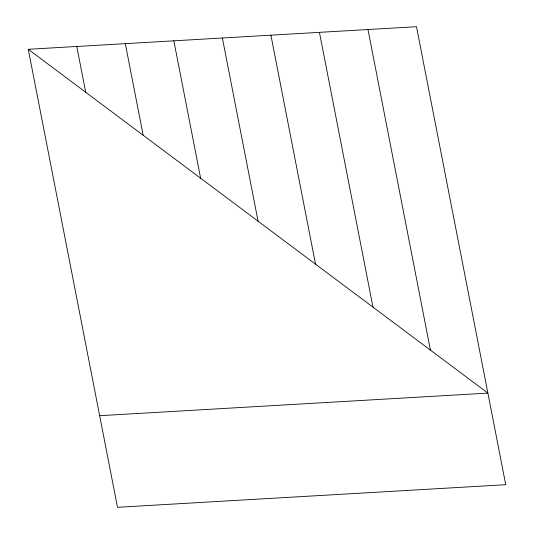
<?xml version="1.0" encoding="UTF-8"?>
<svg xmlns="http://www.w3.org/2000/svg" width="534" height="534" viewBox="0 0 534 534"><rect width="100%" height="100%" fill="white"/><g stroke="black" fill="none" stroke-linecap="round" stroke-linejoin="round"><path stroke-width="0.8" d="M28.262 49.295L416.493 26.7L505.738 484.705L117.507 507.3L28.262 49.295L487.889 393.104L99.658 415.699M367.966 29.524L430.437 350.13M319.432 32.347L372.986 307.15M270.905 35.171L315.527 264.176M222.378 38.001L258.076 221.203M173.844 40.824L200.624 178.222M125.316 43.648L143.165 135.249M76.789 46.471L85.714 92.275"/></g></svg>
